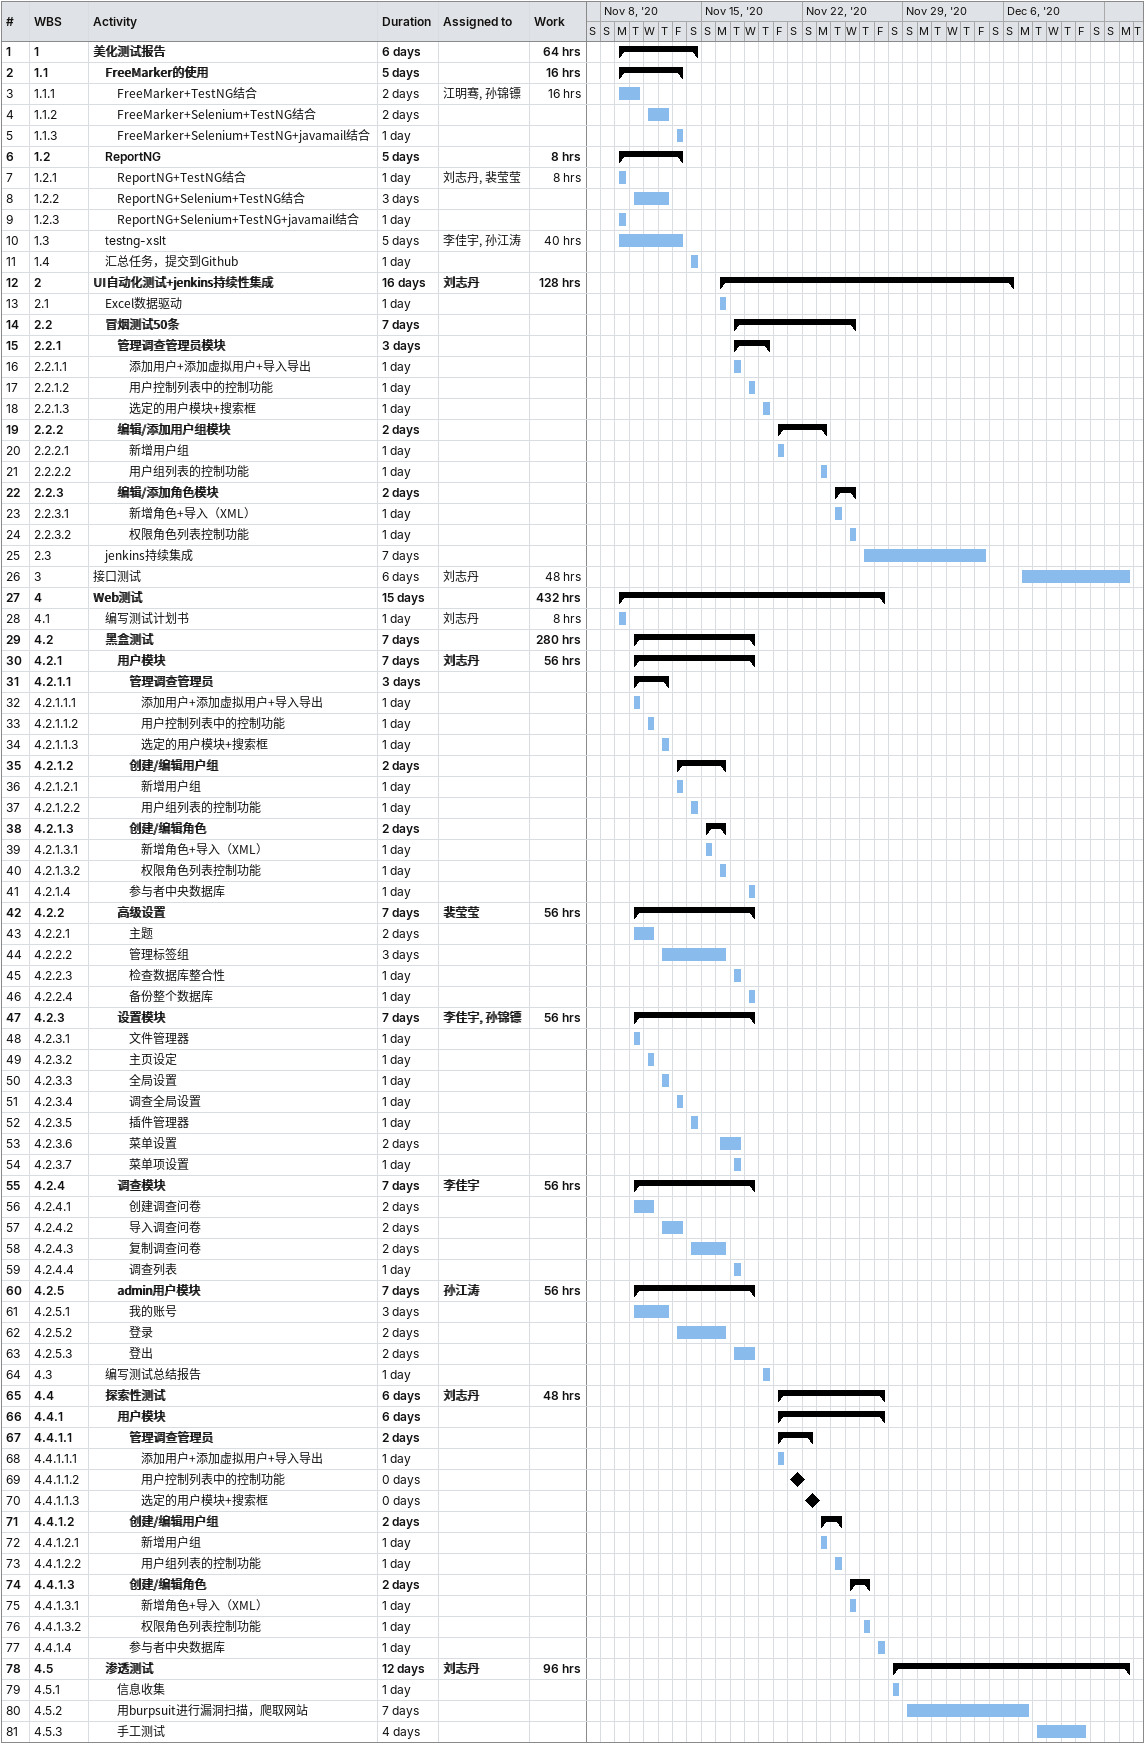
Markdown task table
| ID | WBS | Task | Duration | Start | Finish | Resources | Work (h) |
|---|---|---|---|---|---|---|---|
| 1 | 1 | **美化测试报告** | 6d | 2020-11-09 | 2020-11-14 |  | 64 |
| 2 | 1.1 | **FreeMarker的使用** | 5d | 2020-11-09 | 2020-11-13 |  | 16 |
| 3 | 1.1.1 | FreeMarker+TestNG结合 | 2d | 2020-11-09 | 2020-11-10 | 江明骞, 孙锦镖 | 16 |
| 4 | 1.1.2 | FreeMarker+Selenium+TestNG结合 | 2d | 2020-11-11 | 2020-11-12 |  |  |
| 5 | 1.1.3 | FreeMarker+Selenium+TestNG+javamail结合 | 1d | 2020-11-13 | 2020-11-13 |  |  |
| 6 | 1.2 | **ReportNG** | 5d | 2020-11-09 | 2020-11-13 |  | 8 |
| 7 | 1.2.1 | ReportNG+TestNG结合 | 1d | 2020-11-09 | 2020-11-09 | 刘志丹, 裴莹莹 | 8 |
| 8 | 1.2.2 | ReportNG+Selenium+TestNG结合 | 3d | 2020-11-10 | 2020-11-12 |  |  |
| 9 | 1.2.3 | ReportNG+Selenium+TestNG+javamail结合 | 1d | 2020-11-09 | 2020-11-09 |  |  |
| 10 | 1.3 | testng-xslt | 5d | 2020-11-09 | 2020-11-13 | 李佳宇, 孙江涛 | 40 |
| 11 | 1.4 | 汇总任务，提交到Github | 1d | 2020-11-14 | 2020-11-14 |  |  |
| 12 | 2 | **UI自动化测试+jenkins持续性集成** | 16d | 2020-11-16 | 2020-12-06 | 刘志丹 | 128 |
| 13 | 2.1 | Excel数据驱动 | 1d | 2020-11-16 | 2020-11-16 |  |  |
| 14 | 2.2 | **冒烟测试50条** | 7d | 2020-11-17 | 2020-11-25 |  |  |
| 15 | 2.2.1 | **管理调查管理员模块** | 3d | 2020-11-17 | 2020-11-19 |  |  |
| 16 | 2.2.1.1 | 添加用户+添加虚拟用户+导入导出 | 1d | 2020-11-17 | 2020-11-17 |  |  |
| 17 | 2.2.1.2 | 用户控制列表中的控制功能 | 1d | 2020-11-18 | 2020-11-18 |  |  |
| 18 | 2.2.1.3 | 选定的用户模块+搜索框 | 1d | 2020-11-19 | 2020-11-19 |  |  |
| 19 | 2.2.2 | **编辑/添加用户组模块** | 2d | 2020-11-20 | 2020-11-23 |  |  |
| 20 | 2.2.2.1 | 新增用户组 | 1d | 2020-11-20 | 2020-11-20 |  |  |
| 21 | 2.2.2.2 | 用户组列表的控制功能 | 1d | 2020-11-23 | 2020-11-23 |  |  |
| 22 | 2.2.3 | **编辑/添加角色模块** | 2d | 2020-11-24 | 2020-11-25 |  |  |
| 23 | 2.2.3.1 | 新增角色+导入（XML） | 1d | 2020-11-24 | 2020-11-24 |  |  |
| 24 | 2.2.3.2 | 权限角色列表控制功能 | 1d | 2020-11-25 | 2020-11-25 |  |  |
| 25 | 2.3 | jenkins持续集成 | 7d | 2020-11-26 | 2020-12-04 |  |  |
| 26 | 3 | 接口测试 | 6d | 2020-12-07 | 2020-12-14 | 刘志丹 | 48 |
| 27 | 4 | **Web测试** | 15d | 2020-11-09 | 2020-11-27 |  | 432 |
| 28 | 4.1 | 编写测试计划书 | 1d | 2020-11-09 | 2020-11-09 | 刘志丹 | 8 |
| 29 | 4.2 | **黑盒测试** | 7d | 2020-11-10 | 2020-11-18 |  | 280 |
| 30 | 4.2.1 | **用户模块** | 7d | 2020-11-10 | 2020-11-18 | 刘志丹 | 56 |
| 31 | 4.2.1.1 | **管理调查管理员** | 3d | 2020-11-10 | 2020-11-12 |  |  |
| 32 | 4.2.1.1.1 | 添加用户+添加虚拟用户+导入导出 | 1d | 2020-11-10 | 2020-11-10 |  |  |
| 33 | 4.2.1.1.2 | 用户控制列表中的控制功能 | 1d | 2020-11-11 | 2020-11-11 |  |  |
| 34 | 4.2.1.1.3 | 选定的用户模块+搜索框 | 1d | 2020-11-12 | 2020-11-12 |  |  |
| 35 | 4.2.1.2 | **创建/编辑用户组** | 2d | 2020-11-13 | 2020-11-16 |  |  |
| 36 | 4.2.1.2.1 | 新增用户组 | 1d | 2020-11-13 | 2020-11-13 |  |  |
| 37 | 4.2.1.2.2 | 用户组列表的控制功能 | 1d | 2020-11-14 | 2020-11-14 |  |  |
| 38 | 4.2.1.3 | **创建/编辑角色** | 2d | 2020-11-15 | 2020-11-16 |  |  |
| 39 | 4.2.1.3.1 | 新增角色+导入（XML） | 1d | 2020-11-15 | 2020-11-15 |  |  |
| 40 | 4.2.1.3.2 | 权限角色列表控制功能 | 1d | 2020-11-16 | 2020-11-16 |  |  |
| 41 | 4.2.1.4 | 参与者中央数据库 | 1d | 2020-11-18 | 2020-11-18 |  |  |
| 42 | 4.2.2 | **高级设置** | 7d | 2020-11-10 | 2020-11-18 | 裴莹莹 | 56 |
| 43 | 4.2.2.1 | 主题 | 2d | 2020-11-10 | 2020-11-11 |  |  |
| 44 | 4.2.2.2 | 管理标签组 | 3d | 2020-11-12 | 2020-11-16 |  |  |
| 45 | 4.2.2.3 | 检查数据库整合性 | 1d | 2020-11-17 | 2020-11-17 |  |  |
| 46 | 4.2.2.4 | 备份整个数据库 | 1d | 2020-11-18 | 2020-11-18 |  |  |
| 47 | 4.2.3 | **设置模块** | 7d | 2020-11-10 | 2020-11-18 | 李佳宇, 孙锦镖 | 56 |
| 48 | 4.2.3.1 | 文件管理器 | 1d | 2020-11-10 | 2020-11-10 |  |  |
| 49 | 4.2.3.2 | 主页设定 | 1d | 2020-11-11 | 2020-11-11 |  |  |
| 50 | 4.2.3.3 | 全局设置 | 1d | 2020-11-12 | 2020-11-12 |  |  |
| 51 | 4.2.3.4 | 调查全局设置 | 1d | 2020-11-13 | 2020-11-13 |  |  |
| 52 | 4.2.3.5 | 插件管理器 | 1d | 2020-11-14 | 2020-11-14 |  |  |
| 53 | 4.2.3.6 | 菜单设置 | 2d | 2020-11-16 | 2020-11-17 |  |  |
| 54 | 4.2.3.7 | 菜单项设置 | 1d | 2020-11-17 | 2020-11-17 |  |  |
| 55 | 4.2.4 | **调查模块** | 7d | 2020-11-10 | 2020-11-18 | 李佳宇 | 56 |
| 56 | 4.2.4.1 | 创建调查问卷 | 2d | 2020-11-10 | 2020-11-11 |  |  |
| 57 | 4.2.4.2 | 导入调查问卷 | 2d | 2020-11-12 | 2020-11-13 |  |  |
| 58 | 4.2.4.3 | 复制调查问卷 | 2d | 2020-11-14 | 2020-11-16 |  |  |
| 59 | 4.2.4.4 | 调查列表 | 1d | 2020-11-17 | 2020-11-17 |  |  |
| 60 | 4.2.5 | **admin用户模块** | 7d | 2020-11-10 | 2020-11-18 | 孙江涛 | 56 |
| 61 | 4.2.5.1 | 我的账号 | 3d | 2020-11-10 | 2020-11-12 |  |  |
| 62 | 4.2.5.2 | 登录 | 2d | 2020-11-13 | 2020-11-16 |  |  |
| 63 | 4.2.5.3 | 登出 | 2d | 2020-11-17 | 2020-11-18 |  |  |
| 64 | 4.3 | 编写测试总结报告 | 1d | 2020-11-19 | 2020-11-19 |  |  |
| 65 | 4.4 | **探索性测试** | 6d | 2020-11-20 | 2020-11-27 | 刘志丹 | 48 |
| 66 | 4.4.1 | **用户模块** | 6d | 2020-11-20 | 2020-11-27 |  |  |
| 67 | 4.4.1.1 | **管理调查管理员** | 2d | 2020-11-20 | 2020-11-22 |  |  |
| 68 | 4.4.1.1.1 | 添加用户+添加虚拟用户+导入导出 | 1d | 2020-11-20 | 2020-11-20 |  |  |
| 69 | 4.4.1.1.2 | 用户控制列表中的控制功能 | 0d | 2020-11-21 | 2020-11-21 |  |  |
| 70 | 4.4.1.1.3 | 选定的用户模块+搜索框 | 0d | 2020-11-22 | 2020-11-22 |  |  |
| 71 | 4.4.1.2 | **创建/编辑用户组** | 2d | 2020-11-23 | 2020-11-24 |  |  |
| 72 | 4.4.1.2.1 | 新增用户组 | 1d | 2020-11-23 | 2020-11-23 |  |  |
| 73 | 4.4.1.2.2 | 用户组列表的控制功能 | 1d | 2020-11-24 | 2020-11-24 |  |  |
| 74 | 4.4.1.3 | **创建/编辑角色** | 2d | 2020-11-25 | 2020-11-26 |  |  |
| 75 | 4.4.1.3.1 | 新增角色+导入（XML） | 1d | 2020-11-25 | 2020-11-25 |  |  |
| 76 | 4.4.1.3.2 | 权限角色列表控制功能 | 1d | 2020-11-26 | 2020-11-26 |  |  |
| 77 | 4.4.1.4 | 参与者中央数据库 | 1d | 2020-11-27 | 2020-11-27 |  |  |
| 78 | 4.5 | **渗透测试** | 12d | 2020-11-28 | 2020-12-14 | 刘志丹 | 96 |
| 79 | 4.5.1 | 信息收集 | 1d | 2020-11-28 | 2020-11-28 |  |  |
| 80 | 4.5.2 | 用burpsuit进行漏洞扫描，爬取网站 | 7d | 2020-11-29 | 2020-12-07 |  |  |
| 81 | 4.5.3 | 手工测试 | 4d | 2020-12-08 | 2020-12-11 |  |  |
